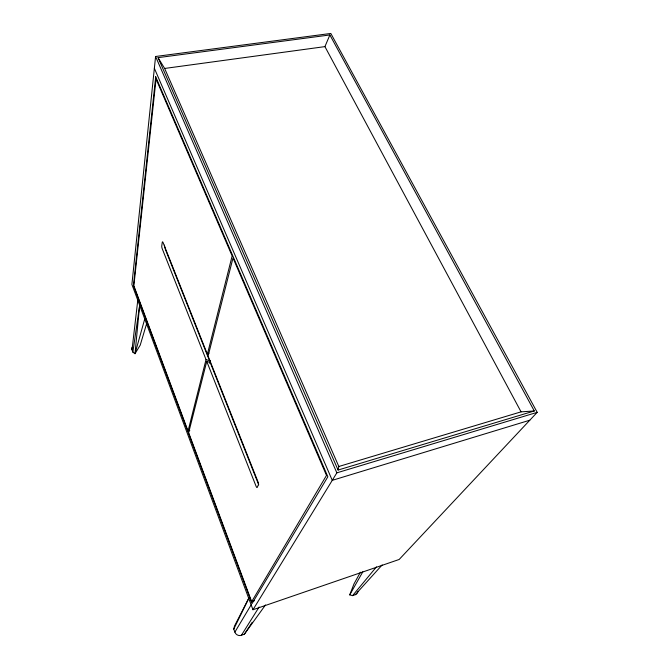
<?xml version="1.0" encoding="UTF-8"?>
<svg xmlns="http://www.w3.org/2000/svg" width="669" height="669" viewBox="0 0 669 669"><rect width="100%" height="100%" fill="white"/><g stroke="black" fill="none" stroke-linecap="round" stroke-linejoin="round"><path stroke-width="1" d="M140.189 304.763L139.612 305.624L135.013 353.709L132.872 352.145L132.019 349.795A4.524 3.863 7.1 0 1 132.069 347.295M155.584 56.489L131.893 284.434L252.974 609.743L399.176 559.468L537.19 412.338L330.812 33.45L155.584 56.489L336.85 472.841L252.974 609.743M132.019 349.795L137.881 299.352M132.872 352.145L139.612 305.624M338.088 470.039L338.832 466.485L164.649 68.455L158.06 57.643L329.876 34.955L534.288 410.967L338.088 470.039L158.06 57.643M252.255 622.254L244.369 634.212L241.4 635.274A5.176 5.009 60 0 1 234.852 632.121L233.765 629.094L234.484 626.1L249.211 597.392M189.804 430.593L188.048 431.07L206.035 359.596L162.224 248.692A2.049 0.51 77.8 0 1 161.764 245.883L162.283 242.253A2.066 0.51 77.9 0 1 163.102 242.646L207.382 354.261L208.92 353.207M207.382 354.261L232.135 255.934L156.053 79.017L133.867 285.797L188.048 431.07M258.744 484.866L210.225 362.506L206.754 361.394L188.65 432.692L251.669 601.665L254.463 600.72M209.74 363.434L210.526 360.415M144.872 318.469L135.013 353.709L140.222 345.137L146.728 323.294M382.166 564.929L355.272 594.682L352.571 595.636L349.736 594.866L353.985 583.912L360.432 572.196M534.288 410.967L521.067 411.853L324.925 46.621L329.876 34.955M233.765 629.094L248.876 598.136M349.736 594.866L362.807 571.811M251.669 601.665L326.505 475.408L233.004 257.958L208.101 356.075L257.991 481.822A2.308 0.652 73.8 0 1 258.41 484.749L257.239 487.366A2.3 0.644 73.8 0 1 256.051 486.196L206.754 361.394M234.869 632.113L251.393 604.442M241.4 635.274L259.129 607.009M244.369 634.212L265.484 604.96M352.571 595.636L376.446 566.886M529.798 420.216L332.259 480.342L154.355 68.263M336.85 472.841L537.19 412.338M338.832 466.485L521.067 411.853M164.649 68.455L324.925 46.621M206.035 359.596L209.514 360.708L165.486 249.646A6.155 1.547 77.9 0 1 164.423 245.097M357.923 591.664A5.009 4.541 49.4 0 1 355.281 594.691M155.701 76.759L133.449 285.504L252.037 603.622L327.852 476.771L155.701 76.759"/></g></svg>
